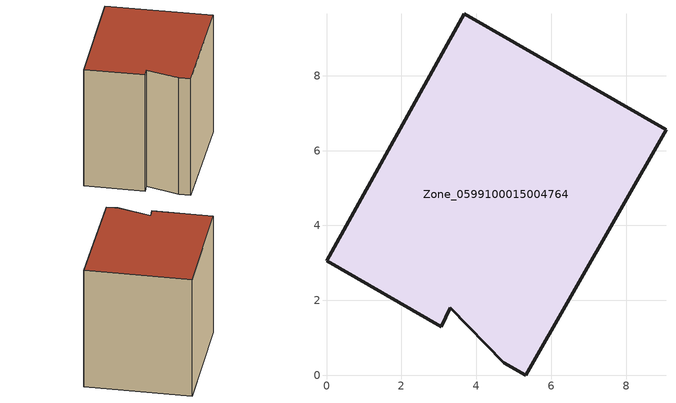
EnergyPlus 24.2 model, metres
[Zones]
Zone_0599100015004764
 floor ground (C_G): 3.67,9.66 9.07,6.55 5.32,0 4.74,0.33 3.31,1.8 3.06,1.3 0,3.06 z0.92
 wall outside (C_F): 9.07,6.55 3.67,9.66 0,3.06 3.06,1.3 3.31,1.8 4.74,0.33 5.32,0 9.07,6.55 z0.92:8.44
 roof outside (C_R): 3.31,1.8 4.74,0.33 5.32,0 9.07,6.55 3.67,9.66 0,3.06 3.06,1.3 z8.44
[BUILDING]
Pand.0599100015004764: North Axis=0; Terrain=City; Loads Convergence Tolerance Value=0.04; Temperature Convergence Tolerance Value=0.4; Solar Distribution=FullExterior; Maximum Number of Warmup Days=25; Minimum Number of Warmup Days=1
[Site:Location]
Rotterdam.The.Hague.AP_ZH_NLD Design_Conditions: Latitude=51.96; Longitude=4.45; Time Zone=1; Elevation=-4.5
[SITE:GROUNDTEMPERATURE:BUILDINGSURFACE]
18, 18, 18, 18, 18, 18, 18, 18, 18, 18, 18, 18
[MATERIAL] Thermal Absorptance=0.9; Solar Absorptance=0.7; Visible Absorptance=0.7
Name | Roughness | Thickness | Conductivity | Density | Specific Heat
G.TI.1946-1964 | MediumSmooth | 0.15 | 1 | 540 | 1210
F.TI.1946-1964 | Rough | 0.3 | 0.857143 | 1920 | 840
R.TI.1946-1964 | MediumRough | 0.2 | 0.277778 | 1500 | 1000
[CONSTRUCTION]
C_G: G.TI.1946-1964
C_F: F.TI.1946-1964
C_R: R.TI.1946-1964
[ZONE]
Zone_0599100015004764: Type=1; Multiplier=1; Ceiling Height=Autocalculate; Volume=Autocalculate; Floor Area=autocalculate; Part of Total Floor Area=Yes
[ZONEINFILTRATION:DESIGNFLOWRATE]
Infil_Zone_0599100015004764: Zone or ZoneList or Space or SpaceList=Zone_0599100015004764; Schedule=AlwaysOn; Design Flow Rate Calculation Method=Flow/Area; Flow Rate per Floor Area=0.003; Constant Term Coefficient=1; Temperature Term Coefficient=0; Velocity Term Coefficient=0; Velocity Squared Term Coefficient=0
[HVACTEMPLATE:ZONE:IDEALLOADSAIRSYSTEM]
Zone_0599100015004764: Maximum Heating Supply Air Temperature=50; Minimum Cooling Supply Air Temperature=13; Maximum Heating Supply Air Humidity Ratio=0.0156; Minimum Cooling Supply Air Humidity Ratio=0.0077; Heating Limit=NoLimit; Cooling Limit=NoLimit; Dehumidification Control Type=ConstantSensibleHeatRatio; Cooling Sensible Heat Ratio=0.7; Dehumidification Setpoint=60; Humidification Control Type=None; Humidification Setpoint=30; Outdoor Air Method=None; Outdoor Air Flow Rate per Person=0.00944; Outdoor Air Flow Rate per Zone Floor Area=0; Outdoor Air Flow Rate per Zone=0; Demand Controlled Ventilation Type=None; Outdoor Air Economizer Type=NoEconomizer; Heat Recovery Type=None; Sensible Heat Recovery Effectiveness=0.7; Latent Heat Recovery Effectiveness=0.65
[ZONECONTROL:THERMOSTAT]
ThermostatControl_Zone_0599100015004764: Zone or ZoneList=Zone_0599100015004764; Control Type Schedule=DualSetpointControlType; Control 1=Thermostat_Zone_0599100015004764; Temperature Difference Between Cutout And Setpoint=0
[THERMOSTATSETPOINT:DUALSETPOINT]
Thermostat_Zone_0599100015004764: Heating Setpoint Temperature Schedule=HeatingSetpoint_Zone_0599100015004764; Cooling Setpoint Temperature Schedule=CoolingSetpoint_Zone_0599100015004764
[SCHEDULE:COMPACT]
HeatingSetpoint_Zone_0599100015004764: Through: 12/31, For: AllDays, Until: 24:00, 21
CoolingSetpoint_Zone_0599100015004764: Through: 12/31, For: AllDays, Until: 24:00, 24
DualSetpointControlType: Through: 12/31, For: AllDays, Until: 24:00, 4
AlwaysOn: Through: 12/31, For: AllDays, Until: 24:00, 1
